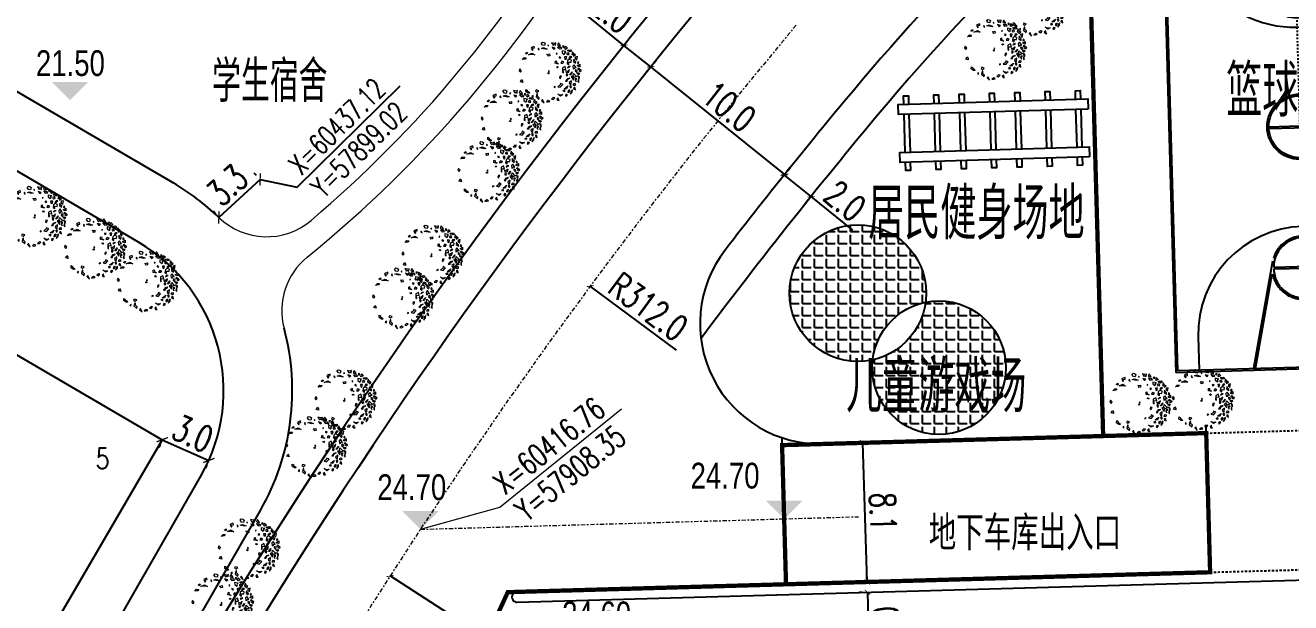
# Model space of a CAD drawing. Header units: inches. Extents: x 393 to 1582, y 246 to 1188.
# Drawn here: x 849.4 to 923, y 621.7 to 655.3 of the extents above; entities that cross this region are included whole.
import ezdxf

# ---------------------------------------------------------------- set-up
doc = ezdxf.new("R2010")
doc.units = ezdxf.units.IN
doc.header["$MEASUREMENT"] = 0
for name, pattern in [('ACAD_ISO10W100', [18.5, 12, -3, 0.5, -3]), ('CENTERX2', [4, 2.5, -0.5, 0.5, -0.5]), ('DASH', [0.35, 0.25, -0.1]), ('DASHED2', [0.375, 0.25, -0.125]), ('DOTE', [2.42, 2, -0.2, 0.02, -0.2])]:
    doc.linetypes.add(name, pattern=pattern)
for name, color, linetype in [('build2', 40, 'Continuous'), ('buildcoor', 7, 'Continuous'), ('C', 84, 'Continuous'), ('DIM', 4, 'Continuous'), ('DOTE', 1, 'ACAD_ISO10W100'), ('ELEV', 1, 'Continuous'), ('FRAME', 7, 'Continuous'), ('OUTLINE', 7, 'Continuous'), ('roaddim', 2, 'Continuous'), ('roadradiu', 3, 'Continuous'), ('rod', 1, 'Continuous'), ('WALL1', 2, 'Continuous'), ('建筑层数', 7, 'Continuous'), ('绿化', 3, 'Continuous'), ('车库边线', 4, 'DOTE')]:
    doc.layers.add(name, color=color, linetype=linetype)
for name, color, linetype, lineweight in [('ROAD', 1, 'Continuous', 25), ('ROAD-CENTER', 7, 'CENTERX2', 18), ('ROAD-ZB', 4, 'Continuous', 15), ('树', 84, 'Continuous', 15)]:
    doc.layers.add(name, color=color, linetype=linetype, lineweight=lineweight)
doc.styles.add('_HZTXT', font='txt.shx', dxfattribs={"width": 0.8, "bigfont": 'hztxt.shx'})
doc.styles.add('DIM_FONT', font='SIMPLEX.shx', dxfattribs={"width": 0.8})
doc.styles.add('FLS', font='', dxfattribs={"width": 0.8})
doc.styles.add('HZ', font='simplex.shx', dxfattribs={"width": 0.7, "bigfont": 'hztxt.shx'})
doc.styles.get("Standard").update_dxf_attribs({"font": 'arial.ttf'})
doc.styles.get('FLS').set_extended_font_data('创艺繁隶书')
doc.dimstyles.new('NORMAL', dxfattribs={"dimtxt": 1.5, "dimasz": 0.3, "dimexe": 0.5, "dimexo": 0.3, "dimgap": 0.3, "dimtad": 1, "dimdec": 1, "dimzin": 1, "dimdsep": 46, "dimtxsty": 'HZ', "dimblk": 'ARCHTICK', "dimcen": 0, "dimclrt": 256, "dimadec": 0, "dimazin": 0, "dimtfac": 1, "dimtdec": 1, "dimtofl": 0, "dimtmove": 0, "dimatfit": 3, "dimldrblk": 'ARCHTICK', "dimfxl": 1, "dimtolj": 2, "dimtzin": 0, "dimarcsym": 0})

# ---------------------------------------------------------------- blocks, each defined once
blk = doc.blocks.new('A$C669619B1')
at = {"layer": '绿化'}
for points in [[(22.07, 6.53), (0, 6.53), (0, 7.71), (22.07, 7.71)], [(22.07, 0.95), (0, 0.95), (0, 2.13), (22.07, 2.13)]]:
    blk.add_lwpolyline(points, close=True, dxfattribs=at)
for points in [[(0.65, 7.71), (0.65, 8.7), (1.2, 8.7), (1.2, 7.71)], [(4.17, 7.71), (4.17, 8.7), (4.73, 8.7), (4.73, 7.71)], [(7.13, 7.71), (7.13, 8.7), (7.69, 8.7), (7.69, 7.71)], [(10.66, 7.71), (10.66, 8.7), (11.21, 8.7), (11.21, 7.71)], [(13.62, 7.71), (13.62, 8.7), (14.18, 8.7), (14.18, 7.71)], [(17.14, 7.71), (17.14, 8.7), (17.7, 8.7), (17.7, 7.71)], [(20.66, 7.71), (20.66, 8.7), (21.22, 8.7), (21.22, 7.71)], [(0.65, 2.13), (0.65, 6.53)], [(1.2, 6.53), (1.2, 2.13)], [(4.17, 2.13), (4.17, 6.53)], [(4.73, 6.53), (4.73, 2.13)], [(7.13, 2.13), (7.13, 6.53)], [(7.69, 6.53), (7.69, 2.13)], [(10.66, 2.13), (10.66, 6.53)], [(11.21, 6.53), (11.21, 2.13)], [(13.62, 2.13), (13.62, 6.53)], [(14.18, 6.53), (14.18, 2.13)], [(17.14, 2.13), (17.14, 6.53)], [(17.7, 6.53), (17.7, 2.13)], [(20.66, 2.13), (20.66, 6.53)], [(21.22, 6.53), (21.22, 2.13)], [(1.2, 0.95), (1.2, 0), (0.65, 0), (0.65, 0.95)], [(4.73, 0.95), (4.73, 0), (4.17, 0), (4.17, 0.95)], [(7.69, 0.95), (7.69, 0), (7.13, 0), (7.13, 0.95)], [(11.21, 0.95), (11.21, 0), (10.66, 0), (10.66, 0.95)], [(14.18, 0.95), (14.18, 0), (13.62, 0), (13.62, 0.95)], [(17.7, 0.95), (17.7, 0), (17.14, 0), (17.14, 0.95)], [(21.22, 0.95), (21.22, 0), (20.66, 0), (20.66, 0.95)]]:
    blk.add_lwpolyline(points, dxfattribs=at)
blk = doc.blocks.new('M_J1ILU')
for p, q in [((-12057, 6273), (-14007, 6273)), ((12043, 6273), (13993, 6273)), ((-8545, 1893), (-14007, 3023)), ((-7775, 1822), (-13987, 3121)), ((7760, 1822), (13972, 3121)), ((8530, 1893), (13993, 3023)), ((-8545, -1846), (-14007, -2977)), ((-7775, -1775), (-13987, -3074)), ((7760, -1775), (13972, -3074)), ((8530, -1846), (13993, -2977)), ((-12057, -6227), (-14007, -6227)), ((12043, -6227), (13993, -6227))]:
    blk.add_line(p, q)
for radius in [1900, 1800]:
    blk.add_circle((-7, 23), radius)
for centre, radius, start, end in [((-12057, 23), 6250, 270, 90), ((12043, 23), 6250, 90, 270), ((-8207, 23), 1850, 126.81895, 151.86075), ((-8207, 23), 1850, 100.22842, 125.27022), ((-8207, 23), 1750, 91.59175, 125.16318), ((-8207, 23), 1750, 271.59175, 88.40825), ((-8206, 24), 1849, 288.3314, 79.94984), ((8191, 24), 1849, 100.05016, 251.6686), ((8193, 23), 1750, 91.59175, 268.40825), ((8193, 23), 1750, 54.83682, 88.40825), ((8193, 23), 1850, 54.72978, 79.77158), ((8193, 23), 1850, 28.13925, 53.18105), ((-8207, 23), 1850, 153.40947, 179.08169), ((-8207, 23), 1750, 153.35711, 179.02555), ((-8207, 23), 1750, 126.82803, 151.84807), ((8193, 23), 1750, 28.15193, 53.17197), ((8193, 23), 1750, 0.97445, 26.64289), ((8193, 23), 1850, 0.91831, 26.59053), ((-8207, 23), 1850, 180.63028, 204.95706), ((-8207, 23), 1750, 180.65761, 204.81547), ((8193, 23), 1750, 335.18453, 359.34239), ((8193, 23), 1850, 335.04294, 359.36972), ((-8207, 23), 1850, 206.50578, 231.40344), ((-8207, 23), 1750, 206.46263, 231.33819), ((-8207, 23), 1850, 232.95217, 259.77158), ((-8207, 23), 1750, 232.97527, 268.40825), ((8193, 23), 1750, 271.59175, 307.02473), ((8193, 23), 1850, 280.22842, 307.04783), ((8193, 23), 1750, 308.66181, 333.53737), ((8193, 23), 1850, 308.59656, 333.49422)]:
    blk.add_arc(centre, radius, start, end)
at = {"layer": 'DOTE'}
blk.add_line((-15007, 23), (14993, 23), dxfattribs=at)
at = {"layer": 'OUTLINE'}
for p, q in [((-14107, 7623), (14093, 7623)), ((-14107, -7577), (-14107, 7623)), ((-14007, 7523), (13993, 7523)), ((-14007, -7477), (-14007, 7523)), ((13993, 7523), (13993, -7477)), ((14093, 7623), (14093, -7577)), ((14093, -7577), (-14107, -7577)), ((13993, -7477), (-14007, -7477))]:
    blk.add_line(p, q, dxfattribs=at)
at = {"layer": 'WALL1'}
for p, q in [((-9316, 1504), (-9256, 1424)), ((-9276, 1534), (-9215, 1454)), ((-8257, 1773), (-8257, -1726)), ((-8157, 1773), (-8157, -1726)), ((-57, -1777), (-57, 1821)), ((43, -1777), (43, 1821)), ((8143, 1773), (8143, -1726)), ((8243, 1773), (8243, -1726)), ((9261, 1534), (9200, 1454)), ((9301, 1504), (9242, 1424)), ((-9862, 852), (-9772, 808)), ((-9839, 896), (-9750, 849)), ((9825, 896), (9736, 849)), ((9847, 852), (9757, 808)), ((-10057, 53), (-9957, 53)), ((-10057, 3), (-9957, 3)), ((10043, 53), (9942, 53)), ((10043, 3), (9943, 3)), ((-9885, -757), (-9796, -711)), ((9871, -757), (9781, -711)), ((-9863, -802), (-9774, -756)), ((-9362, -1423), (-9301, -1343)), ((-9322, -1453), (-9262, -1373)), ((-9322, -1453), (-9261, -1374)), ((9307, -1453), (9246, -1374)), ((9307, -1453), (9247, -1373)), ((9347, -1423), (9286, -1343)), ((9848, -802), (9759, -756))]:
    blk.add_line(p, q, dxfattribs=at)
at = {"width": 0.8, "flags": 9}
for tag in ['XSIZE', 'YSIZE']:
    blk.add_attdef(tag, (0, 0), '', height=0.5, dxfattribs=at)
blk = doc.blocks.new('GPPMTR01')
at = {"color": 0, "linetype": 'ByBlock'}
for points in [[(-0.263, 0.454), (-0.27, 0.431), (-0.248, 0.431), (-0.243, 0.447)], [(-0.215, 0.443), (-0.218, 0.456), (-0.242, 0.475), (-0.199, 0.486), (-0.199, 0.449)], [(-0.166, 0.433), (-0.207, 0.386), (-0.18, 0.371), (-0.137, 0.387), (-0.147, 0.409), (-0.165, 0.407)], [(-0.173, 0.469), (-0.151, 0.518), (-0.12, 0.516), (-0.128, 0.487), (-0.144, 0.498), (-0.151, 0.48), (-0.145, 0.47)], [(-0.127, 0.461), (-0.133, 0.429), (-0.111, 0.428), (-0.096, 0.459)], [(-0.106, 0.53), (-0.073, 0.496), (-0.058, 0.515), (-0.035, 0.504), (-0.038, 0.545), (-0.064, 0.53)], [(-0.038, 0.477), (-0.055, 0.454), (-0.043, 0.424), (-0.032, 0.439)], [(0.007, 0.443), (-0.026, 0.412), (-0.02, 0.382), (0.016, 0.352), (0.045, 0.367), (0.01, 0.386), (0.034, 0.42)], [(0.005, 0.559), (-0.005, 0.523), (0.016, 0.511), (0.051, 0.519)], [(0.01, 0.485), (0.042, 0.462), (0.084, 0.477), (0.066, 0.492), (0.042, 0.485)], [(0.105, 0.53), (0.084, 0.519), (0.099, 0.504), (0.114, 0.511)], [(0.158, 0.447), (0.096, 0.443), (0.105, 0.412), (0.146, 0.393), (0.155, 0.416), (0.14, 0.428)], [(0.131, 0.488), (0.137, 0.5), (0.134, 0.53), (0.173, 0.507), (0.146, 0.481)], [(0.179, 0.477), (0.229, 0.496), (0.25, 0.473), (0.223, 0.458), (0.22, 0.477), (0.202, 0.469), (0.199, 0.458)], [(0.205, 0.439), (0.179, 0.42), (0.194, 0.405), (0.226, 0.416)], [(0.268, 0.45), (0.253, 0.435), (0.241, 0.409), (0.274, 0.428)], [(-0.412, 0.305), (-0.364, 0.304), (-0.367, 0.328), (-0.343, 0.337), (-0.374, 0.364), (-0.382, 0.335)], [(-0.393, 0.241), (-0.408, 0.23), (-0.396, 0.226)], [(-0.354, 0.404), (-0.335, 0.371), (-0.312, 0.378), (-0.293, 0.408)], [(-0.304, 0.31), (-0.343, 0.272), (-0.298, 0.279)], [(-0.298, 0.355), (-0.259, 0.362), (-0.24, 0.402), (-0.263, 0.4), (-0.275, 0.378)], [(-0.215, 0.295), (-0.215, 0.276), (-0.206, 0.283)], [(-0.123, 0.314), (-0.144, 0.295), (-0.135, 0.287), (-0.115, 0.295)], [(-0.064, 0.207), (-0.085, 0.184), (-0.115, 0.203), (-0.115, 0.219), (-0.085, 0.207), (-0.052, 0.226)], [(-0.079, 0.401), (-0.097, 0.371), (-0.064, 0.359), (-0.049, 0.371)], [(-0.032, 0.317), (-0.058, 0.295), (-0.043, 0.264), (-0.023, 0.291)], [(0.045, 0.295), (0.042, 0.249), (0.105, 0.211), (0.119, 0.219), (0.069, 0.245), (0.096, 0.283)], [(0.084, 0.371), (0.072, 0.344), (0.081, 0.321), (0.084, 0.344)], [(0.128, 0.336), (0.137, 0.287), (0.114, 0.272), (0.146, 0.26), (0.158, 0.302)], [(0.179, 0.272), (0.167, 0.245), (0.185, 0.238), (0.199, 0.253)], [(0.199, 0.291), (0.179, 0.352), (0.211, 0.31)], [(0.214, 0.359), (0.274, 0.374), (0.291, 0.409), (0.282, 0.336), (0.247, 0.333)], [(0.25, 0.325), (0.241, 0.298), (0.312, 0.302), (0.282, 0.329)], [(0.253, 0.268), (0.241, 0.226), (0.259, 0.177), (0.274, 0.203), (0.253, 0.219)], [(0.303, 0.268), (0.309, 0.219), (0.336, 0.215), (0.351, 0.234)], [(0.315, 0.416), (0.306, 0.401), (0.318, 0.39), (0.348, 0.393)], [(0.321, 0.363), (0.306, 0.34), (0.327, 0.325), (0.356, 0.325), (0.327, 0.336)], [(0.351, 0.382), (0.348, 0.371), (0.368, 0.355), (0.392, 0.359)], [(0.386, 0.257), (0.368, 0.272), (0.365, 0.287), (0.377, 0.298), (0.401, 0.283)], [(0.401, 0.207), (0.383, 0.219), (0.365, 0.211), (0.368, 0.196), (0.392, 0.192)], [(0.431, 0.26), (0.419, 0.245), (0.436, 0.23), (0.466, 0.249)], [(-0.482, 0.014), (-0.506, 0.025), (-0.514, -0.024), (-0.506, -0.036), (-0.464, -0.036), (-0.47, -0.024), (-0.494, -0.017)], [(-0.482, 0.196), (-0.461, 0.207), (-0.432, 0.177), (-0.452, 0.154), (-0.494, 0.15), (-0.5, 0.177)], [(-0.446, 0.071), (-0.432, 0.055), (-0.414, 0.067)], [(-0.417, 0.109), (-0.411, 0.15), (-0.357, 0.188), (-0.369, 0.162)], [(-0.283, 0.139), (-0.269, 0.181), (-0.239, 0.166), (-0.248, 0.139), (-0.263, 0.15)], [(-0.02, 0.033), (-0.035, 0.025), (-0.026, 0.017), (-0.014, 0.021)], [(-0.02, 0.188), (-0.008, 0.192), (0.001, 0.177), (-0.02, 0.169)], [(0.152, 0.162), (0.137, 0.139), (0.158, 0.12), (0.176, 0.128), (0.161, 0.143)], [(0.25, 0.086), (0.271, 0.063), (0.274, 0.021), (0.303, 0.052), (0.285, 0.109)], [(0.348, 0.173), (0.377, 0.128), (0.356, 0.097), (0.354, 0.128)], [(0.401, 0.078), (0.398, 0.063), (0.374, 0.067), (0.377, 0.09)], [(0.428, 0.025), (0.431, -0.021), (0.377, -0.043), (0.41, -0.013)], [(0.422, 0.166), (0.419, 0.135), (0.439, 0.12), (0.451, 0.139)], [(0.442, 0.203), (0.451, 0.169), (0.487, 0.139), (0.472, 0.181)], [(0.451, 0.074), (0.469, 0.052), (0.484, 0.063), (0.472, 0.093)], [(-0.467, -0.131), (-0.464, -0.157), (-0.482, -0.154), (-0.485, -0.127)], [(-0.437, -0.131), (-0.429, -0.066), (-0.381, -0.04), (-0.408, -0.078)], [(-0.42, -0.26), (-0.432, -0.218), (-0.411, -0.188), (-0.402, -0.214), (-0.411, -0.229)], [(0.256, -0.013), (0.241, -0.028), (0.253, -0.04)], [(0.407, -0.119), (0.389, -0.138), (0.398, -0.176), (0.419, -0.154)], [(0.436, -0.066), (0.442, -0.097), (0.466, -0.097), (0.481, -0.074), (0.46, -0.078)], [(-0.266, -0.366), (-0.304, -0.374), (-0.283, -0.4), (-0.251, -0.393)], [(0.17, -0.286), (0.137, -0.317), (0.149, -0.336), (0.176, -0.321)], [(0.188, -0.431), (0.211, -0.423), (0.188, -0.408)], [(0.205, -0.332), (0.199, -0.343), (0.235, -0.378), (0.294, -0.359), (0.274, -0.34), (0.235, -0.351)], [(0.327, -0.305), (0.333, -0.328), (0.389, -0.313)], [(0.416, -0.218), (0.389, -0.233), (0.392, -0.271), (0.407, -0.248)], [(-0.115, -0.473), (-0.138, -0.438), (-0.106, -0.438), (-0.085, -0.446)], [(0.072, -0.48), (0.042, -0.461), (0.06, -0.45), (0.066, -0.454), (0.096, -0.454), (0.096, -0.438), (0.125, -0.442), (0.114, -0.461)]]:
    blk.add_lwpolyline(points, close=True, dxfattribs=at)
blk.add_circle((0, 0), 0.01, dxfattribs=at)
blk = doc.blocks.new('_ARCHTICK')
at = {"color": 0, "linetype": 'ByBlock', "const_width": 0.15}
blk.add_lwpolyline([(-0.5, -0.5), (0.5, 0.5)], dxfattribs=at)
blk = doc.blocks.new('*D144')
at = {"layer": 'DEFPOINTS', "color": 0, "ltscale": 0.3, "transparency": 16777216}
for p in [(882.255, 640.128), (1132.977, 454.434)]:
    blk.add_point(p, dxfattribs=at)
at = {"layer": 'roadradiu', "color": 0, "lineweight": -2, "ltscale": 0.3, "transparency": 16777216}
blk.add_line((887.277, 636.409), (882.255, 640.128), dxfattribs=at)
at = {"layer": 'roadradiu', "color": 0, "lineweight": -2, "ltscale": 0.3, "transparency": 16777216, "xscale": 0.3, "yscale": 0.3, "zscale": 0.3, "rotation": 143.4749139216822}
blk.add_blockref('_ARCHTICK', (882.255, 640.128), dxfattribs=at)
at = {"layer": 'roadradiu', "ltscale": 0.3, "transparency": 16777216, "insert": (885.632, 638.934), "char_height": 1.5, "attachment_point": 5, "rotation": 323.47491, "style": 'HZ'}
blk.add_mtext('\\A2;R312.0', dxfattribs=at)
blk = doc.blocks.new('*D145')
at = {"layer": 'DEFPOINTS', "color": 0, "ltscale": 0.3, "transparency": 16777216}
for p in [(870.6, 623.26), (1132.977, 454.434)]:
    blk.add_point(p, dxfattribs=at)
at = {"layer": 'roadradiu', "color": 0, "lineweight": -2, "ltscale": 0.3, "transparency": 16777216}
blk.add_line((881.438, 616.286), (870.6, 623.26), dxfattribs=at)
at = {"layer": 'roadradiu', "color": 0, "lineweight": -2, "ltscale": 0.3, "transparency": 16777216, "xscale": 0.3, "yscale": 0.3, "zscale": 0.3, "rotation": 147.2408788936933}
blk.add_blockref('_ARCHTICK', (870.6, 623.26), dxfattribs=at)
at = {"layer": 'roadradiu', "ltscale": 0.3, "transparency": 16777216, "insert": (879.631, 618.697), "char_height": 1.5, "attachment_point": 5, "rotation": 327.24088, "style": 'HZ'}
blk.add_mtext('\\A2;R312.0', dxfattribs=at)
blk = doc.blocks.new('*D320')
at = {"layer": 'DEFPOINTS', "color": 0, "ltscale": 0.3, "transparency": 16777216}
for p in [(898.132, 631.008), (898.132, 631.008), (898.374, 622.911, -0.5)]:
    blk.add_point(p, dxfattribs=at)
at = {"layer": 'roaddim', "color": 0, "lineweight": -2, "ltscale": 0.3, "transparency": 16777216}
for p, q in [((897.832, 630.999), (897.632, 630.993)), ((898.374, 622.911), (898.132, 631.008)), ((898.074, 622.902), (897.874, 622.896))]:
    blk.add_line(p, q, dxfattribs=at)
at = {"layer": 'roaddim', "color": 0, "lineweight": -2, "ltscale": 0.3, "transparency": 16777216, "xscale": 0.3, "yscale": 0.3, "zscale": 0.3}
for p, rotation in [((898.132, 631.008), 91.71166358557053), ((898.374, 622.911), 271.7116635855705)]:
    blk.add_blockref('_ARCHTICK', p, dxfattribs=dict(at, rotation=rotation))
at = {"layer": 'roaddim', "ltscale": 0.3, "transparency": 16777216, "insert": (899.302, 626.991), "char_height": 1.5, "attachment_point": 5, "rotation": 271.71166, "style": 'HZ'}
blk.add_mtext('\\A2;8.1', dxfattribs=at)
blk = doc.blocks.new('*D107')
at = {"layer": 'DEFPOINTS', "color": 0, "ltscale": 0.3, "transparency": 16777216}
for p in [(898.374, 622.911), (898.391, 622.312), (898.391, 622.312)]:
    blk.add_point(p, dxfattribs=at)
at = {"layer": 'roaddim', "color": 0, "lineweight": -2, "ltscale": 0.3, "transparency": 16777216}
for p, q in [((898.074, 622.903), (897.874, 622.897)), ((898.374, 622.911), (898.365, 623.211)), ((898.091, 622.303), (897.891, 622.297)), ((898.391, 622.312), (898.485, 618.963))]:
    blk.add_line(p, q, dxfattribs=at)
at = {"layer": 'roaddim', "color": 0, "lineweight": -2, "ltscale": 0.3, "transparency": 16777216, "xscale": 0.3, "yscale": 0.3, "zscale": 0.3}
for p, rotation in [((898.374, 622.911), 271.6231658085036), ((898.391, 622.312), 91.62316580850357)]:
    blk.add_blockref('_ARCHTICK', p, dxfattribs=dict(at, rotation=rotation))
at = {"layer": 'roaddim', "ltscale": 0.3, "transparency": 16777216, "insert": (899.496, 620.367), "char_height": 1.5, "attachment_point": 5, "rotation": 271.62317, "style": 'HZ'}
blk.add_mtext('\\A2;0.6', dxfattribs=at)
blk = doc.blocks.new('*D314')
at = {"layer": 'DEFPOINTS', "color": 0, "ltscale": 0.3, "transparency": 16777216}
for p in [(893.579, 646.625), (895.105, 645.332), (895.138, 645.373)]:
    blk.add_point(p, dxfattribs=at)
at = {"layer": 'roaddim', "color": 0, "lineweight": -2, "ltscale": 0.3, "transparency": 16777216}
for p, q in [((893.391, 646.391), (893.233, 646.194)), ((893.546, 646.584), (895.105, 645.332)), ((895.105, 645.332), (897.523, 643.391)), ((894.951, 645.139), (894.792, 644.942))]:
    blk.add_line(p, q, dxfattribs=at)
at = {"layer": 'roaddim', "color": 0, "lineweight": -2, "ltscale": 0.3, "transparency": 16777216, "xscale": 0.3, "yscale": 0.3, "zscale": 0.3}
for p, rotation in [((893.546, 646.584), 141.2421852666394), ((895.105, 645.332), 321.2421852666394)]:
    blk.add_blockref('_ARCHTICK', p, dxfattribs=dict(at, rotation=rotation))
at = {"layer": 'roaddim', "ltscale": 0.3, "transparency": 16777216, "insert": (897.088, 645.086), "char_height": 1.5, "attachment_point": 5, "rotation": 321.24219, "style": 'HZ'}
blk.add_mtext('\\A2;2.0', dxfattribs=at)
blk = doc.blocks.new('*D315')
at = {"layer": 'DEFPOINTS', "color": 0, "ltscale": 0.3, "transparency": 16777216}
for p in [(885.781, 652.885), (885.781, 652.885), (893.579, 646.625)]:
    blk.add_point(p, dxfattribs=at)
at = {"layer": 'roaddim', "color": 0, "lineweight": -2, "ltscale": 0.3, "transparency": 16777216}
for p, q in [((893.579, 646.625), (885.781, 652.885)), ((885.969, 653.119), (886.094, 653.275)), ((893.767, 646.859), (893.892, 647.015))]:
    blk.add_line(p, q, dxfattribs=at)
at = {"layer": 'roaddim', "color": 0, "lineweight": -2, "ltscale": 0.3, "transparency": 16777216, "xscale": 0.3, "yscale": 0.3, "zscale": 0.3}
for p, rotation in [((885.781, 652.885), 141.2421852664393), ((893.579, 646.625), 321.2421852664393)]:
    blk.add_blockref('_ARCHTICK', p, dxfattribs=dict(at, rotation=rotation))
at = {"layer": 'roaddim', "ltscale": 0.3, "transparency": 16777216, "insert": (890.337, 650.574), "char_height": 1.5, "attachment_point": 5, "rotation": 321.24219, "style": 'HZ'}
blk.add_mtext('\\A2;10.0', dxfattribs=at)
blk = doc.blocks.new('*D104')
at = {"layer": 'DEFPOINTS', "color": 0, "ltscale": 0.3, "transparency": 16777216}
for p in [(884.221, 654.137), (884.221, 654.137), (885.781, 652.885)]:
    blk.add_point(p, dxfattribs=at)
at = {"layer": 'roaddim', "color": 0, "lineweight": -2, "ltscale": 0.3, "transparency": 16777216}
for p, q in [((884.221, 654.137), (881.804, 656.078)), ((884.033, 653.903), (883.908, 653.748)), ((885.781, 652.885), (884.221, 654.137)), ((885.593, 652.651), (885.468, 652.495))]:
    blk.add_line(p, q, dxfattribs=at)
at = {"layer": 'roaddim', "color": 0, "lineweight": -2, "ltscale": 0.3, "transparency": 16777216, "xscale": 0.3, "yscale": 0.3, "zscale": 0.3}
for p, rotation in [((884.221, 654.137), 141.2421852663464), ((885.781, 652.885), 321.2421852663464)]:
    blk.add_blockref('_ARCHTICK', p, dxfattribs=dict(at, rotation=rotation))
at = {"layer": 'roaddim', "ltscale": 0.3, "transparency": 16777216, "insert": (883.553, 656.02), "char_height": 1.5, "attachment_point": 5, "rotation": 321.24219, "style": 'HZ'}
blk.add_mtext('\\A2;2.0', dxfattribs=at)
blk = doc.blocks.new('school')
at = {"layer": 'build2'}
blk.add_lwpolyline([(322190, -276963), (330850, -276963), (330850, -286963), (330730, -286963), (240850, -286963), (240850, -276963), (265450, -276963), (266239, -276963), (266239, -229938), (270140, -229938), (270140, -210683), (285769, -210683), (285769, -216938), (330850, -216938), (330850, -249938), (321269, -249938), (321269, -259963), (327585, -259963), (327585, -268963), (322190, -268963)], close=True, dxfattribs=at)
blk = doc.blocks.new('*D419')
at = {"layer": 'DEFPOINTS', "color": 0, "ltscale": 0.3, "transparency": 16777216}
for p in [(863.038, 646.335), (860.636, 644.122), (860.636, 644.122)]:
    blk.add_point(p, dxfattribs=at)
at = {"layer": 'DIM', "color": 0, "lineweight": -2, "ltscale": 0.3, "transparency": 16777216}
for p, q in [((863.038, 646.335), (860.636, 644.122)), ((862.835, 646.556), (862.699, 646.703)), ((860.432, 644.342), (860.297, 644.489))]:
    blk.add_line(p, q, dxfattribs=at)
at = {"layer": 'DIM', "color": 0, "lineweight": -2, "ltscale": 0.3, "transparency": 16777216, "xscale": 0.5, "yscale": 0.5, "zscale": 0.5}
for p, rotation in [((863.038, 646.335), 42.65730735223941), ((860.636, 644.122), 222.6573073522394)]:
    blk.add_blockref('_ARCHTICK', p, dxfattribs=dict(at, rotation=rotation))
at = {"layer": 'DIM', "ltscale": 0.3, "transparency": 16777216, "insert": (861.125, 646.001), "char_height": 1.5, "attachment_point": 5, "rotation": 42.65731, "style": 'HZ'}
blk.add_mtext('\\A2;3.3', dxfattribs=at)
blk = doc.blocks.new('*D420')
at = {"layer": 'DEFPOINTS', "color": 0, "ltscale": 0.3, "transparency": 16777216}
for p in [(857.338, 631.19), (860.048, 629.983), (860.048, 629.983)]:
    blk.add_point(p, dxfattribs=at)
at = {"layer": 'DIM', "color": 0, "lineweight": -2, "ltscale": 0.3, "transparency": 16777216}
for p, q in [((857.216, 630.916), (857.135, 630.733)), ((857.338, 631.19), (860.048, 629.983)), ((859.926, 629.709), (859.845, 629.527))]:
    blk.add_line(p, q, dxfattribs=at)
at = {"layer": 'DIM', "color": 0, "lineweight": -2, "ltscale": 0.3, "transparency": 16777216, "xscale": 0.5, "yscale": 0.5, "zscale": 0.5}
for p, rotation in [((857.338, 631.19), 156.0095459639706), ((860.048, 629.983), 336.0095459639706)]:
    blk.add_blockref('_ARCHTICK', p, dxfattribs=dict(at, rotation=rotation))
at = {"layer": 'DIM', "ltscale": 0.3, "transparency": 16777216, "insert": (859.12, 631.546), "char_height": 1.5, "attachment_point": 5, "rotation": 336.00955, "style": 'HZ'}
blk.add_mtext('\\A2;3.0', dxfattribs=at)

msp = doc.modelspace()

# ---------------------------------------------------------------- hatches: boundary and pattern name
at = {"layer": 'roaddim', "ltscale": 0.3}
h = msp.add_hatch(dxfattribs=at)
h.set_pattern_fill('ANGLE', color=0, scale=0.1, style=0)
h.set_pattern_definition([(0, (-57303.703, -59798.5956), (0, 0.6985), [0.508, -0.1905]), (90, (-57303.703, -59798.5956), (-0.6985, 4e-17), [0.508, -0.1905])])
edge = h.paths.add_edge_path()
edge.add_arc((902.558, 635.381), 3.888, 0, 360)
edge = h.paths.add_edge_path()
edge.add_arc((897.837, 639.717), 3.978, 0, 360)

# ---------------------------------------------------------------- linework, layer by layer
at = {"layer": 'buildcoor', "color": 0, "ltscale": 0.3}
for points in [[(865.202, 645.881), (871.182, 651.781)], [(863.038, 646.335), (865.202, 645.881)]]:
    msp.add_lwpolyline(points, dxfattribs=at)
at = {"layer": 'ELEV', "color": 0}
for points in [[(850.909, 652), (853.03, 652), (851.969, 650.939)], [(871.307, 627.037), (873.428, 627.037), (872.368, 625.976)], [(892.486, 627.637), (894.607, 627.637), (893.547, 626.576)]]:
    msp.add_solid(points, dxfattribs=at)
at = {"layer": 'ROAD', "color": 0, "linetype": 'Continuous'}
for p, q in [((855.952, 642.686), (795.637, 677.883)), ((857.968, 646.141), (811.472, 673.274)), ((825.39, 569.514), (859.584, 629.07)), ((832.259, 573.445), (863.053, 627.078))]:
    msp.add_line(p, q, dxfattribs=at)
at = {"layer": 'ROAD', "color": 0, "linetype": 'DASH', "ltscale": 0.5}
for p, q in [((918.115, 631.574), (948.103, 632.424)), ((918.344, 623.477), (935.627, 623.967))]:
    msp.add_line(p, q, dxfattribs=at)
at = {"layer": 'ROAD', "color": 0, "linetype": 'Continuous'}
for centre, radius, start, end in [((986.061, 578.045), 115, 112.63124, 139.92361), ((986.061, 578.045), 113, 109.87376, 139.92361), ((1132.977, 454.434), 319, 139.92361, 158.95707), ((1132.977, 454.434), 317, 139.92361, 158.12042), ((1132.977, 454.434), 307, 139.92361, 142.28838), ((1132.977, 454.434), 305, 139.92361, 143.21633), ((850.912, 634.049), 14, 46.00937, 59.73421), ((850.912, 634.049), 10, 330.13733, 59.73421), ((895.647, 637.94), 7, 142.28838, 271.62315), ((850.912, 634.049), 14, 330.13733, 15.00292)]:
    msp.add_arc(centre, radius, start, end, dxfattribs=at)
at = {"layer": 'ROAD-CENTER', "color": 5, "ltscale": 0.1}
msp.add_line((872.368, 625.976), (897.88, 626.71), dxfattribs=at)
msp.add_arc((1132.977, 454.434), 312, 139.92361, 166.99811, dxfattribs=at)
at = {"layer": 'ROAD-ZB', "color": 0, "ltscale": 0.3}
for points in [[(876.991, 627.272), (884.073, 632.987)], [(872.368, 625.976), (876.991, 627.272)]]:
    msp.add_lwpolyline(points, dxfattribs=at)
at = {"layer": 'roaddim', "color": 0, "ltscale": 0.3}
for centre, radius in [((897.837, 639.717), 3.978), ((902.558, 635.381), 3.888)]:
    msp.add_circle(centre, radius, dxfattribs=at)
at = {"layer": 'rod', "color": 0}
for p, q in [((895.846, 630.943), (918.115, 631.574)), ((918.103, 632.006), (918.344, 623.477)), ((893.413, 631.306), (893.654, 622.778)), ((878.008, 621.734), (1118.107, 628.538)), ((878.008, 621.734), (1110.545, 628.323)), ((877.991, 622.334), (918.344, 623.477))]:
    msp.add_line(p, q, dxfattribs=at)
msp.add_arc((878, 622.034), 0.3, 91.62315, 271.62315, dxfattribs=at)
at = {"layer": '树', "color": 0}
for centre, radius, start, end in [((820.1, 698.087), 70.978, 310.29259, 329.96805), ((820.1, 698.087), 72.478, 309.06713, 329.96805), ((863.414, 646.999), 4, 226.00937, 310.29259), ((868.299, 638.709), 4, 129.06713, 195.00292)]:
    msp.add_arc(centre, radius, start, end, dxfattribs=at)
at = {"layer": '车库边线', "color": 0, "linetype": 'DASHED2'}
msp.add_line((918.115, 631.575), (918.344, 623.477), dxfattribs=at)
at = {"layer": '车库边线', "color": 0, "linetype": 'DASHED2', "const_width": 0.25, "elevation": -1.024}
msp.add_lwpolyline([(872.621, 570.711), (872.509, 574.66), (864.512, 574.433), (864.501, 574.833), (863.601, 574.807), (863.572, 575.857), (864.471, 575.883), (863.869, 597.124), (871.866, 597.351), (871.523, 609.446), (877.458, 622.319), (893.654, 622.778), (893.425, 630.874), (912.117, 631.404), (911.313, 659.793), (930.326, 671.546)], dxfattribs=at)
at = {"layer": '车库边线', "color": 0, "linetype": 'DASHED2', "const_width": 0.25}
msp.add_lwpolyline([(912.117, 631.404), (918.115, 631.575), (918.344, 623.477), (893.654, 622.778)], dxfattribs=at)

# ---------------------------------------------------------------- block references
at = {"layer": 'build2', "color": 0, "xscale": 0.000999999995479009, "yscale": 0.000999999996565748, "zscale": 0.001, "rotation": 329.7342086852774}
msp.add_blockref('school', (680.924, 985.311), dxfattribs=at)
at = {"layer": 'C', "color": 0, "xscale": 0.0009999999944648526, "yscale": 0.000999999996565748, "zscale": 0.001, "rotation": 271.6231586894075}
msp.add_blockref('M_J1ILU', (923.539, 649.393, 0.005), dxfattribs=at)
at = {"layer": '树', "xscale": 3.485684247348809, "yscale": 3.485684247345489, "zscale": 3.485684247348809, "rotation": 300.5404110417522}
for p in [(908.199, 656.401), (905.753, 653.833), (879.822, 652.512), (877.599, 649.734), (876.246, 646.73), (849.899, 644.122), (853.348, 642.262), (872.999, 641.863), (856.414, 640.347), (871.285, 639.37), (867.933, 633.447), (914.214, 633.242), (917.845, 633.457), (866.218, 630.719), (862.297, 624.766), (860.763, 621.577)]:
    msp.add_blockref('GPPMTR01', p, dxfattribs=at)
at = {"layer": '绿化', "color": 0, "xscale": 0.4999999999963994, "yscale": 0.5, "zscale": 0.5, "rotation": 1.694906141956652}
msp.add_blockref('A$C669619B1', (900.304, 646.843), dxfattribs=at)

# ---------------------------------------------------------------- texts
at = {"color": 0, "style": 'HZ', "width": 0.7}
msp.add_text('学生宿舍', height=2.4, dxfattribs=at).set_placement((860.241, 650.84))
at = {"color": 0, "lineweight": -3, "style": 'HZ', "width": 0.7}
for s, p in [('篮球场', (919.279, 649.99)), ('居民健身场地', (898.436, 642.845)), ('儿童游戏场', (897.151, 632.781))]:
    msp.add_text(s, height=3, dxfattribs=at).set_placement(p)
at = {"layer": 'buildcoor', "color": 0, "ltscale": 0.3, "style": 'HZ', "width": 0.7}
for s, p in [('X=60437.12', (865.419, 646.516)), ('Y=57899.02', (866.725, 645.192))]:
    msp.add_text(s, height=1.2, rotation=44.62, dxfattribs=at).set_placement(p)
at = {"layer": 'ELEV', "color": 0, "style": 'FLS', "width": 0.8}
for s, p in [('21.50', (849.985, 652.351)), ('24.70', (888.098, 628.349)), ('24.70', (869.858, 627.678)), ('24.60', (880.621, 620.276))]:
    msp.add_text(s, height=1.5, dxfattribs=at).set_placement(p)
at = {"layer": 'FRAME', "color": 0, "style": '_HZTXT', "width": 0.8}
msp.add_text('地下车库出入口', height=2, dxfattribs=at).set_placement((901.963, 624.756))
at = {"layer": 'ROAD-ZB', "color": 0, "ltscale": 0.3, "style": 'HZ', "width": 0.7}
for s, p in [('X=60416.76', (877.293, 627.933)), ('Y=57908.35', (878.559, 626.365))]:
    msp.add_text(s, height=1.3, rotation=38.90248, dxfattribs=at).set_placement(p)
at = {"layer": '建筑层数', "color": 0, "style": 'DIM_FONT', "width": 0.8}
msp.add_text('5', height=1.2, dxfattribs=at).set_placement((853.455, 629.49))

# ---------------------------------------------------------------- dimensions: what is measured, and where the dimension line sits
at = {"layer": 'DIM', "color": 0, "ltscale": 0.3}
for p1, p2, picture, middle in [((863.038, 646.335), (860.636, 644.122), '*D419', (861.125, 646.001)), ((857.338, 631.19), (860.048, 629.983), '*D420', (859.12, 631.546))]:
    dim = msp.add_aligned_dim(p1=p1, p2=p2, distance=0, dimstyle='NORMAL', override={"dimasz": 0.5, "dimzin": 0}, dxfattribs=at)
    dim.commit()
    dim.dimension.update_dxf_attribs({"geometry": picture, "text_midpoint": middle})
at = {"layer": 'roaddim', "color": 0, "ltscale": 0.3}
for p1, p2, distance, picture, middle in [((885.781, 652.885), (884.221, 654.137), 0, '*D104', (883.553, 656.02)), ((893.579, 646.625), (885.781, 652.885), 0, '*D315', (890.337, 650.574)), ((893.579, 646.625), (895.138, 645.373), -0.053, '*D314', (897.088, 645.086)), ((898.374, 622.911, -0.5), (898.132, 631.008), 0, '*D320', (899.302, 626.991)), ((898.374, 622.911), (898.391, 622.312), 0, '*D107', (899.496, 620.367))]:
    dim = msp.add_aligned_dim(p1=p1, p2=p2, distance=distance, dimstyle='NORMAL', override={"dimzin": 0}, dxfattribs=at)
    dim.commit()
    dim.dimension.update_dxf_attribs({"geometry": picture, "text_midpoint": middle})
at = {"layer": 'roadradiu', "color": 0, "ltscale": 0.3}
for mpoint, picture, middle in [((882.255, 640.128), '*D144', (885.007, 638.09)), ((870.6, 623.26), '*D145', (879.062, 617.814))]:
    dim = msp.add_radius_dim(center=(1132.977, 454.434), mpoint=mpoint, dimstyle='NORMAL', override={"dimzin": 0}, dxfattribs=at)
    dim.commit()
    dim.dimension.update_dxf_attribs({"geometry": picture, "text_midpoint": middle, "dimtype": 164})

doc.saveas('drawing.dxf')
